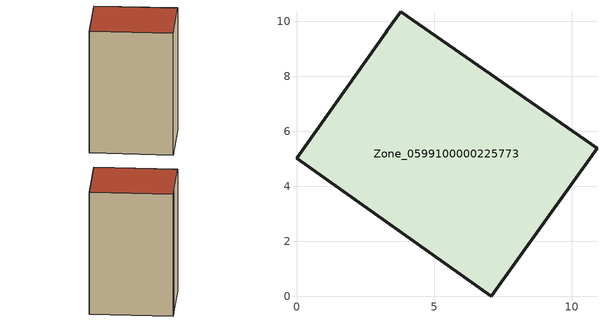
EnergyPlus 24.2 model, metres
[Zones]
Zone_0599100000225773
 floor ground (C_G): 3.78,10.34 10.93,5.37 7.08,0 0,5.01 3.25,9.58 3.31,9.67 z0
 wall outside (C_F): 10.93,5.37 3.78,10.34 3.31,9.67 3.25,9.58 0,5.01 7.08,0 10.93,5.37 z0:13.69
 roof outside (C_R): 3.25,9.58 0,5.01 7.08,0 10.93,5.37 3.78,10.34 3.31,9.67 z13.69
[BUILDING]
Pand.0599100000225773: North Axis=0; Terrain=City; Loads Convergence Tolerance Value=0.04; Temperature Convergence Tolerance Value=0.4; Solar Distribution=FullExterior; Maximum Number of Warmup Days=25; Minimum Number of Warmup Days=1
[Site:Location]
Rotterdam.The.Hague.AP_ZH_NLD Design_Conditions: Latitude=51.96; Longitude=4.45; Time Zone=1; Elevation=-4.5
[SITE:GROUNDTEMPERATURE:BUILDINGSURFACE]
18, 18, 18, 18, 18, 18, 18, 18, 18, 18, 18, 18
[MATERIAL] Thermal Absorptance=0.9; Solar Absorptance=0.7; Visible Absorptance=0.7
Name | Roughness | Thickness | Conductivity | Density | Specific Heat
G.TI.1946 | MediumSmooth | 0.15 | 1 | 540 | 1210
F.TI.1946 | Rough | 0.3 | 0.857143 | 1920 | 840
R.TI.1946 | MediumRough | 0.2 | 0.1 | 1500 | 1000
[CONSTRUCTION]
C_G: G.TI.1946
C_F: F.TI.1946
C_R: R.TI.1946
[ZONE]
Zone_0599100000225773: Type=1; Multiplier=1; Ceiling Height=Autocalculate; Volume=Autocalculate; Floor Area=autocalculate; Part of Total Floor Area=Yes
[ZONEINFILTRATION:DESIGNFLOWRATE]
Infil_Zone_0599100000225773: Zone or ZoneList or Space or SpaceList=Zone_0599100000225773; Schedule=AlwaysOn; Design Flow Rate Calculation Method=Flow/Area; Flow Rate per Floor Area=0.003; Constant Term Coefficient=1; Temperature Term Coefficient=0; Velocity Term Coefficient=0; Velocity Squared Term Coefficient=0
[HVACTEMPLATE:ZONE:IDEALLOADSAIRSYSTEM]
Zone_0599100000225773: Maximum Heating Supply Air Temperature=50; Minimum Cooling Supply Air Temperature=13; Maximum Heating Supply Air Humidity Ratio=0.0156; Minimum Cooling Supply Air Humidity Ratio=0.0077; Heating Limit=NoLimit; Cooling Limit=NoLimit; Dehumidification Control Type=ConstantSensibleHeatRatio; Cooling Sensible Heat Ratio=0.7; Dehumidification Setpoint=60; Humidification Control Type=None; Humidification Setpoint=30; Outdoor Air Method=None; Outdoor Air Flow Rate per Person=0.00944; Outdoor Air Flow Rate per Zone Floor Area=0; Outdoor Air Flow Rate per Zone=0; Demand Controlled Ventilation Type=None; Outdoor Air Economizer Type=NoEconomizer; Heat Recovery Type=None; Sensible Heat Recovery Effectiveness=0.7; Latent Heat Recovery Effectiveness=0.65
[ZONECONTROL:THERMOSTAT]
ThermostatControl_Zone_0599100000225773: Zone or ZoneList=Zone_0599100000225773; Control Type Schedule=DualSetpointControlType; Control 1=Thermostat_Zone_0599100000225773; Temperature Difference Between Cutout And Setpoint=0
[THERMOSTATSETPOINT:DUALSETPOINT]
Thermostat_Zone_0599100000225773: Heating Setpoint Temperature Schedule=HeatingSetpoint_Zone_0599100000225773; Cooling Setpoint Temperature Schedule=CoolingSetpoint_Zone_0599100000225773
[SCHEDULE:COMPACT]
HeatingSetpoint_Zone_0599100000225773: Through: 12/31, For: AllDays, Until: 24:00, 21
CoolingSetpoint_Zone_0599100000225773: Through: 12/31, For: AllDays, Until: 24:00, 24
DualSetpointControlType: Through: 12/31, For: AllDays, Until: 24:00, 4
AlwaysOn: Through: 12/31, For: AllDays, Until: 24:00, 1
